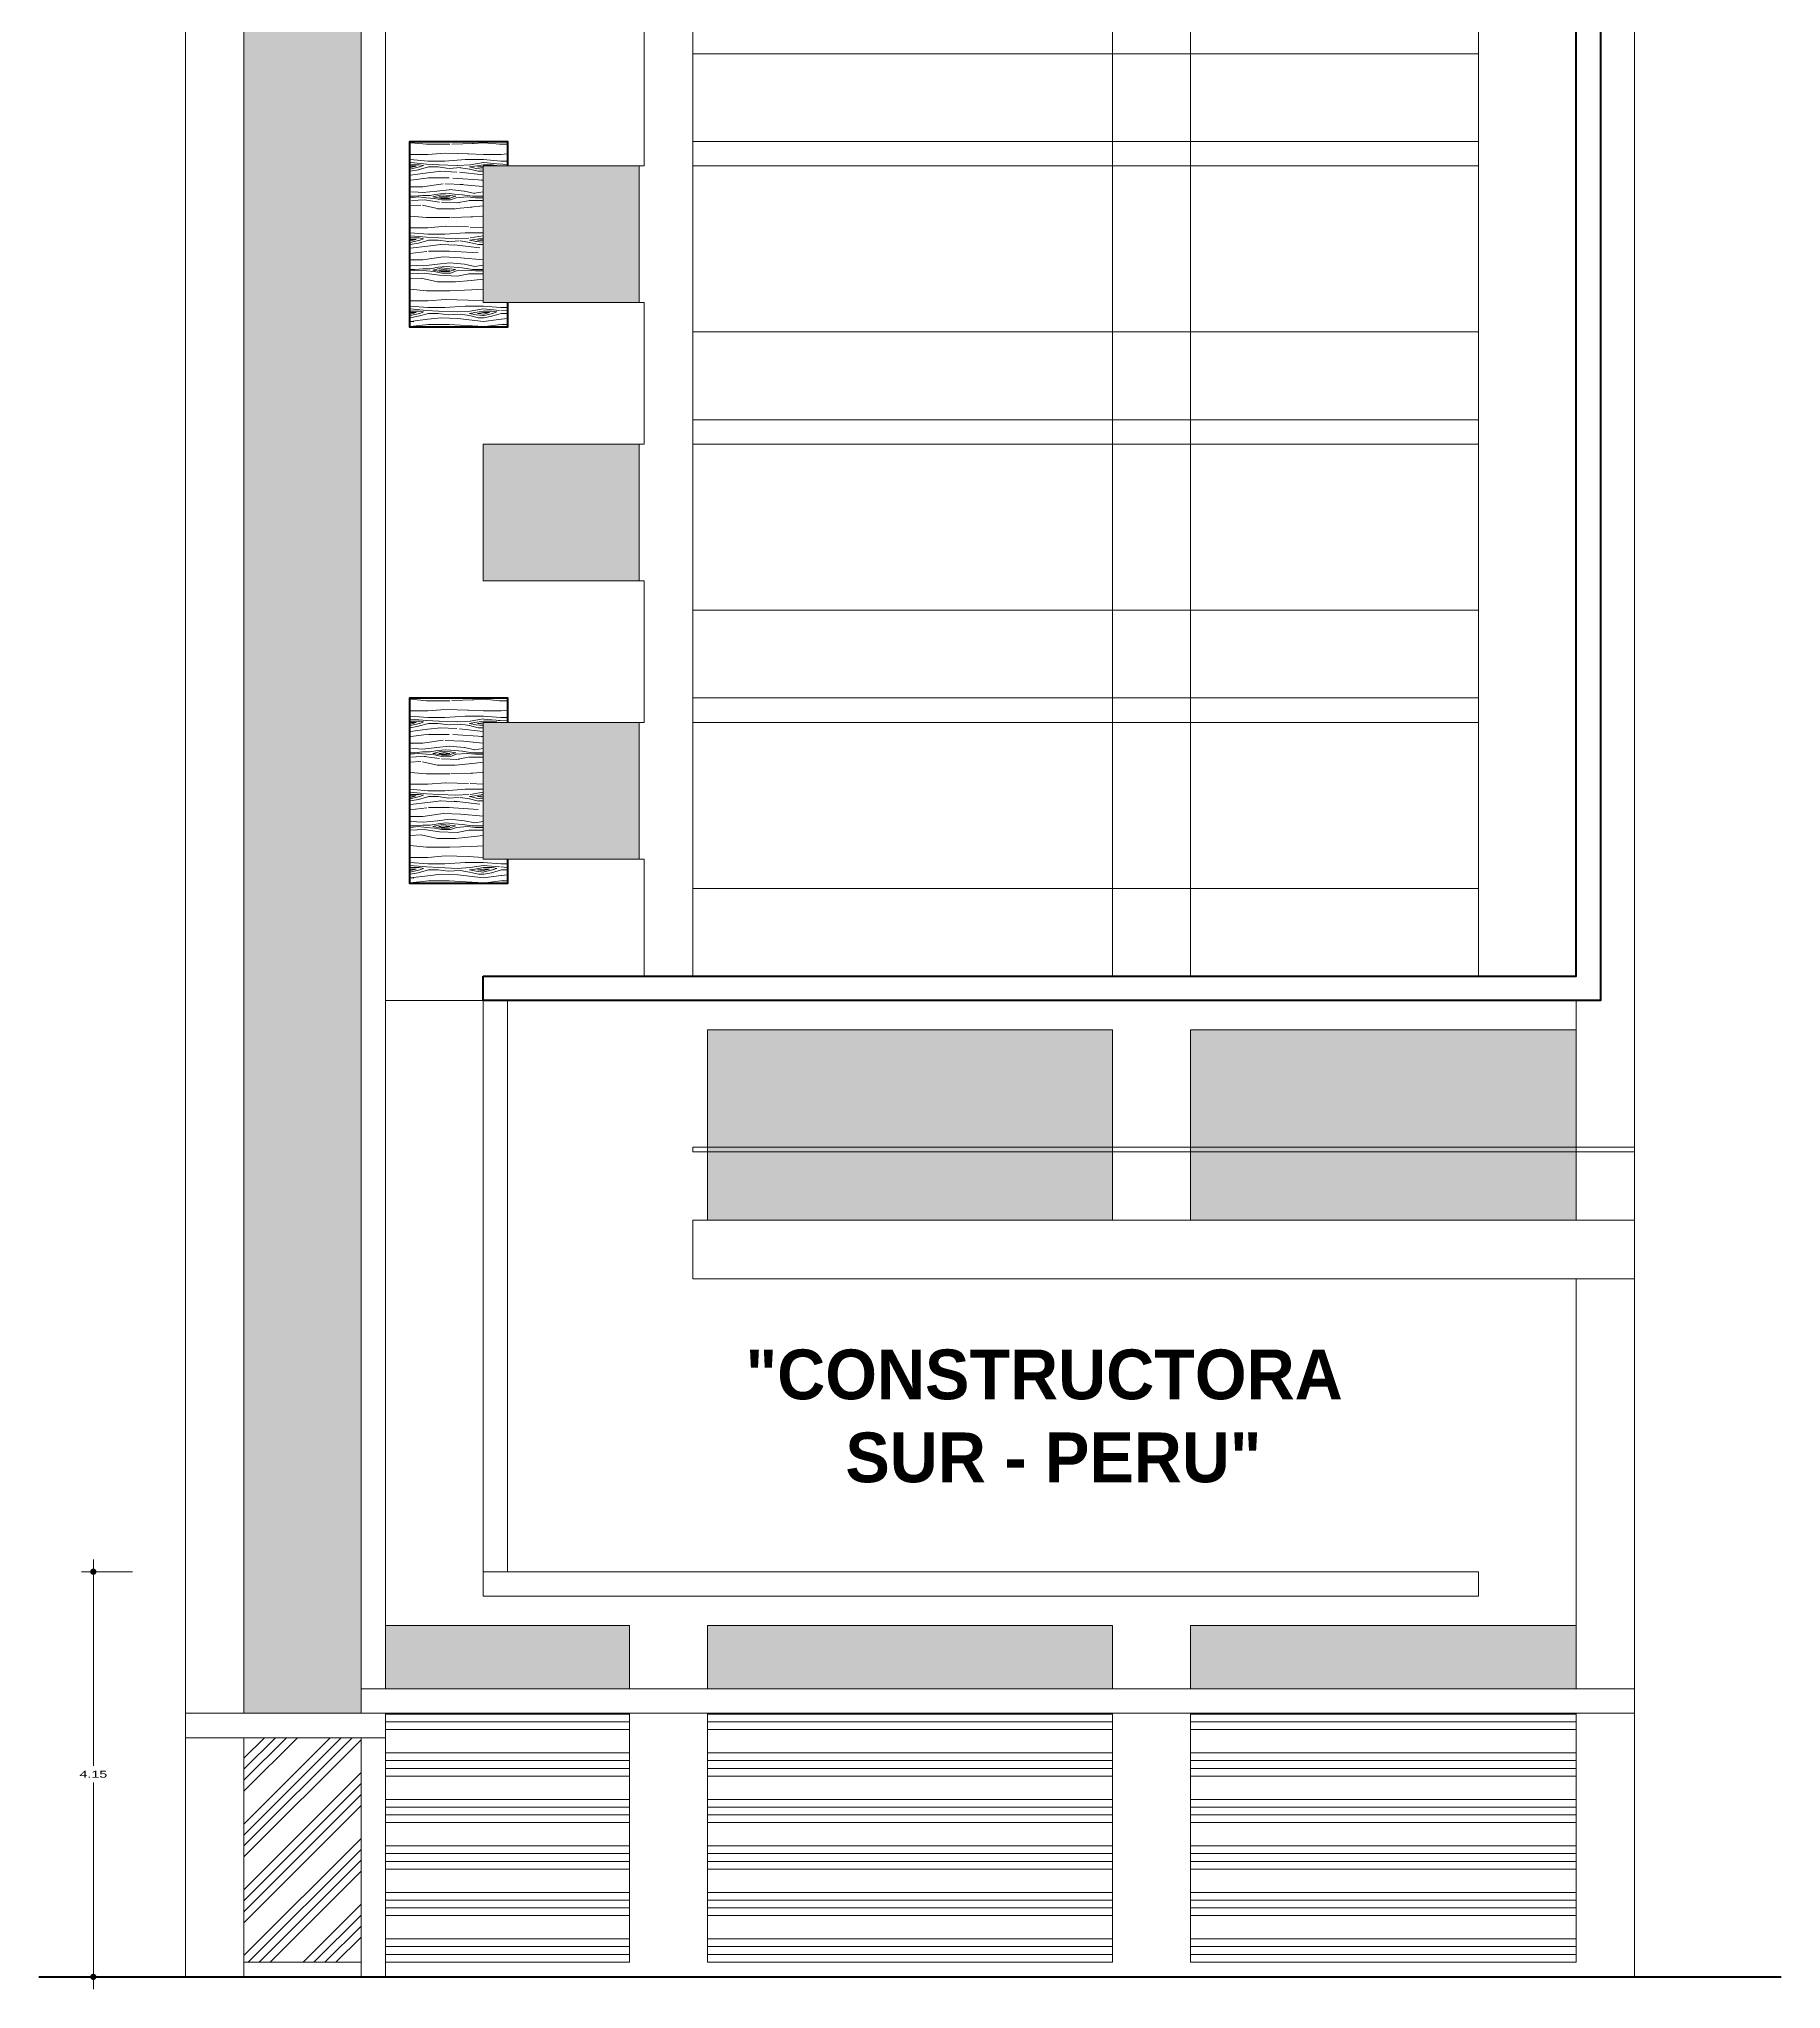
# Model space of a CAD drawing. Header units: millimetres. Extents: x 2325 to 2353, y 1262 to 1382.
# Drawn here: x 2325.27 to 2343.12, y 1262.2 to 1282.17 of the extents above; entities that cross this region are included whole.
import ezdxf

# ---------------------------------------------------------------- set-up
doc = ezdxf.new("R2010")
doc.units = ezdxf.units.MM
doc.linetypes.add('CONTINUA', pattern=[0])
doc.layers.get('Defpoints').update_dxf_attribs({"lineweight": 0})
for name, color, linetype, lineweight in [('cotas', 7, 'Continuous', 0), ('muro alto', 42, 'Continuous', 53), ('PLUMA  01', 255, 'Continuous', 9), ('pluma 01', 7, 'Continuous', 9)]:
    doc.layers.add(name, color=color, linetype=linetype, lineweight=lineweight)
doc.styles.add('Roberto', font='swissel.ttf', dxfattribs={"width": 1.5})
doc.styles.get("Standard").update_dxf_attribs({"font": 'arial.ttf'})
doc.dimstyles.new('ejes cortos', dxfattribs={"dimscale": 0, "dimtxt": 0.07, "dimasz": 0.05, "dimexe": 0.12, "dimexo": 0.1, "dimgap": 0.05, "dimtad": 1, "dimtih": 1, "dimtoh": 1, "dimzin": 4, "dimdsep": 46, "dimtxsty": 'Roberto', "dimblk": 'ARROW', "dimcen": 0.05, "dimclrd": 7, "dimclre": 7, "dimclrt": 7, "dimaunit": 1, "dimadec": 3, "dimazin": 1, "dimtfac": 1, "dimtix": 1, "dimtofl": 0, "dimtmove": 0, "dimatfit": 3, "dimldrblk": 'ARROW', "dimfxl": 0.4, "dimfxlon": 1, "dimtolj": 1, "dimtzin": 4, "dimlwd": 5, "dimlwe": 0, "dimarcsym": 0})
pattern_1 = [(180, (2341.0241, 1262.4725), (-6e-17, -0.47625), []), (180, (2340.94474, 1262.55186), (-6e-17, -0.47625), []), (180, (2340.86537, 1262.63123), (-6e-17, -0.47625), []), (180, (2340.786, 1262.7106), (-6e-17, -0.47625), [])]

# ---------------------------------------------------------------- blocks, each defined once
blk = doc.blocks.new('ARROW')
at = {"layer": 'cotas', "ltscale": 0.5}
blk.add_line((2.5, 0), (-2.5, 0), dxfattribs=at)
at = {"layer": 'cotas', "const_width": 0.635}
blk.add_lwpolyline([(-0.32, 0, 1), (0.32, 0, 1)], format="xyb", close=True, dxfattribs=at)
blk = doc.blocks.new('*D85')
at = {"layer": 'Defpoints', "color": 0, "transparency": 16777216}
for p in [(2332.974, 1316.219), (2333.348, 1316.219), (2332.974, 1314.819), (2325.831, 1266.472), (2331.866, 1266.472), (2331.866, 1262.322)]:
    blk.add_point(p, dxfattribs=at)
at = {"layer": 'muro alto', "color": 7, "linetype": 'CONTINUA', "lineweight": 0, "transparency": 16777216}
for p, q in [((2326.231, 1266.472), (2325.711, 1266.472)), ((2326.231, 1262.322), (2325.711, 1262.322))]:
    blk.add_line(p, q, dxfattribs=at)
at = {"layer": 'muro alto', "color": 7, "linetype": 'CONTINUA', "lineweight": 5, "transparency": 16777216}
for p, q in [((2325.831, 1266.422), (2325.831, 1264.483)), ((2325.831, 1262.372), (2325.831, 1264.312))]:
    blk.add_line(p, q, dxfattribs=at)
at = {"layer": 'PLUMA  01', "color": 7, "linetype": 'CONTINUA', "lineweight": 0, "transparency": 16777216}
for p, q in [((2333.074, 1316.219), (2333.468, 1316.219)), ((2333.074, 1314.819), (2333.468, 1314.819))]:
    blk.add_line(p, q, dxfattribs=at)
at = {"layer": 'PLUMA  01', "color": 7, "linetype": 'CONTINUA', "lineweight": 5, "transparency": 16777216}
for p, q in [((2333.348, 1316.169), (2333.348, 1315.605)), ((2333.348, 1314.869), (2333.348, 1315.433))]:
    blk.add_line(p, q, dxfattribs=at)
at = {"layer": 'muro alto', "color": 7, "lineweight": 5, "transparency": 16777216, "xscale": 0.05, "yscale": 0.05, "zscale": 0.05}
for p, rotation in [((2325.831, 1266.472), 90), ((2325.831, 1262.322), 270)]:
    blk.add_blockref('ARROW', p, dxfattribs=dict(at, rotation=rotation))
at = {"layer": 'PLUMA  01', "color": 7, "lineweight": 5, "transparency": 16777216, "xscale": 0.05, "yscale": 0.05, "zscale": 0.05}
for p, rotation in [((2333.348, 1316.219), 90), ((2333.348, 1314.819), 270)]:
    blk.add_blockref('ARROW', p, dxfattribs=dict(at, rotation=rotation))
at = {"layer": 'muro alto', "color": 7, "transparency": 16777216, "insert": (2325.831, 1264.397), "char_height": 0.07, "attachment_point": 5, "style": 'Roberto'}
blk.add_mtext('\\A1;4.15', dxfattribs=at)
at = {"layer": 'PLUMA  01', "color": 7, "transparency": 16777216, "insert": (2333.348, 1315.519), "char_height": 0.07, "attachment_point": 5, "style": 'Roberto'}
blk.add_mtext('\\A1;1.40', dxfattribs=at)

msp = doc.modelspace()

# ---------------------------------------------------------------- hatches: boundary and pattern name
at = {"layer": 'pluma 01'}
h = msp.add_hatch(color=256, dxfattribs=at)
h.dxf.hatch_style = 1
h.set_gradient(color1=(39, 118, 187), color2=(173, 221, 247), rotation=45, name='INVCYLINDER')
h.paths.add_polyline_path([(2328.574, 1291.972), (2327.374, 1291.972), (2327.374, 1265.022), (2328.574, 1265.022)])
h = msp.add_hatch(dxfattribs=at)
h.set_pattern_fill('WOOD7', color=34, scale=0.75, pattern_type=2)
h.set_pattern_definition([(349.695, (2329.30662, 1279.79998), (4.5000007, -0.7499962), [0.08385, -8.3014]), (0, (2329.3891, 1279.785), (0.75, 0.75), [0.0825, -0.6675]), (18.435, (2329.47162, 1279.78498), (1.5, 0.75), [0.07115, -2.30056]), (172.875, (2329.53912, 1279.80748), (5.25, -0.749999), [0.06047, -5.98623]), (174.8056, (2329.47912, 1279.81498), (7.5000005, -0.7499964), [0.08284, -8.20118]), (194.036, (2329.39662, 1279.82248), (-2.25, -0.749999), [0.09277, -2.99956]), (9.462, (2329.36662, 1279.79998), (3.750001, 0.749999), [0.04562, -4.51645]), (353.66, (2329.41162, 1279.80748), (-5.9999996, 0.750001), [0.067915, -6.72362]), (185.7106, (2329.47912, 1279.79998), (-6.7499996, -0.750001), [0.075374, -7.46203]), (168.69, (2329.40412, 1279.79248), (3, -0.749998), [0.03824, -3.78602]), (354.8056, (2329.23912, 1279.79248), (-7.5000005, 0.7499964), [0.08284, -8.20118]), (348.69, (2329.32162, 1279.78498), (-3, 0.749998), [0.07648, -3.74778]), (0, (2329.3966, 1279.77), (0.75, 0.75), [0.09, -0.66]), (20.556, (2329.48662, 1279.76998), (3.7500014, 1.499997), [0.06408, -6.34392]), (3.814, (2329.54662, 1279.79248), (10.4999995, 0.7500046), [0.11275, -11.162222]), (354.8056, (2329.65912, 1279.79998), (-7.5000005, 0.7499964), [0.08284, -8.20118]), (0, (2329.7416, 1279.7925), (0.75, 0.75), [0.0825, -0.6675]), (5.1944, (2329.07412, 1279.79248), (7.5000005, 0.7499964), [0.08284, -8.20118]), (354.8056, (2329.15662, 1279.79998), (-7.5000005, 0.7499964), [0.08284, -8.20118]), (0, (2329.0741, 1279.8075), (0.75, 0.75), [0.045, -0.705]), (5.1944, (2329.11912, 1279.80748), (7.5000005, 0.7499964), [0.08284, -8.20118]), (0, (2329.2016, 1279.815), (0.75, 0.75), [0.075, -0.675]), (10.305, (2329.27662, 1279.81498), (-4.5000007, -0.7499962), [0.08385, -8.3014]), (5.1944, (2329.35912, 1279.82998), (7.5000005, 0.7499964), [0.08284, -8.20118]), (354.8056, (2329.44162, 1279.83748), (-7.5000005, 0.7499964), [0.08284, -8.20118]), (354.8056, (2329.52412, 1279.82998), (-7.5000005, 0.7499964), [0.08284, -8.20118]), (351.87, (2329.60662, 1279.82248), (-4.5, 0.7499995), [0.106066, -5.197235]), (0, (2329.7116, 1279.8075), (0.75, 0.75), [0.1125, -0.6375]), (347.471, (2329.68162, 1279.35748), (3.7500002, -0.7499997), [0.069146, -6.84551]), (354.2894, (2329.74912, 1279.34248), (-6.7499996, 0.750001), [0.075374, -7.46203]), (8.13, (2329.68162, 1279.35748), (4.5, 0.7499995), [0.05303, -5.25027]), (9.462, (2329.73412, 1279.36498), (3.7500006, 0.749999), [0.09124, -4.47083]), (0, (2329.0741, 1279.38), (0.75, 0.75), [0.09, -0.66]), (350.538, (2329.16412, 1279.37998), (-3.7500006, 0.7499986), [0.04562, -4.51645]), (201.801, (2329.20912, 1279.37248), (2.25, 0.75), [0.04039, -3.998485]), (192.9946, (2329.17162, 1279.35748), (6.7500006, 1.4999982), [0.100063, -9.906185]), (352.875, (2329.76412, 1279.35748), (-5.2500003, 0.7499987), [0.06047, -5.986226]), (7.125, (2329.76412, 1279.35748), (5.2500003, 0.7499987), [0.06047, -5.986226]), (0, (2329.0741, 1279.365), (0.75, 0.75), [0.06, -0.69]), (194.036, (2329.13412, 1279.36498), (-2.25, -0.749999), [0.06185, -3.03048]), (356.6335, (2329.23912, 1279.38748), (-11.9999995, 0.7500082), [0.12772, -12.64432]), (357.7094, (2329.36662, 1279.37998), (-18.0000001, 0.7499968), [0.18765, -18.577344]), (3.1798, (2329.55412, 1279.37248), (12.7500004, 0.7499933), [0.13521, -13.38561]), (9.462, (2329.68912, 1279.37998), (3.7500006, 0.749999), [0.13686, -4.42521]), (10.3048, (2329.07412, 1279.31248), (-4.5000007, -0.7499962), [0.08385, -8.3014]), (15.9454, (2329.15662, 1279.32748), (-3, -0.75), [0.1092, -5.35088]), (0, (2329.2616, 1279.3575), (0.75, 0.75), [0.0975, -0.6525]), (351.87, (2329.35912, 1279.35748), (-4.5, 0.7499995), [0.106066, -5.197235]), (3.5763, (2329.46412, 1279.34248), (11.2500005, 0.749993), [0.120234, -11.90318]), (351.2538, (2329.58412, 1279.34998), (5.2499995, -0.7500031), [0.098647, -9.766063]), (345.964, (2329.68162, 1279.33498), (-2.25, 0.749999), [0.09277, -2.99956]), (0, (2329.7716, 1279.3125), (0.75, 0.75), [0.0525, -0.6975]), (174.8056, (2329.23912, 1279.38748), (7.5000005, -0.7499964), [0.16568, -8.11834]), (355.2364, (2329.07412, 1279.43248), (-8.2500007, 0.7499936), [0.180624, -8.85057]), (0, (2329.2541, 1279.4175), (0.75, 0.75), [0.1725, -0.5775]), (4.0856, (2329.42662, 1279.41748), (9.7500001, 0.7499971), [0.210535, -10.316216]), (0, (2329.6366, 1279.4325), (0.75, 0.75), [0.1875, -0.5625]), (7.125, (2329.07412, 1279.27498), (5.2500003, 0.7499987), [0.1814, -5.86529]), (6.34, (2329.25412, 1279.29748), (5.9999996, 0.7500012), [0.13583, -6.65571]), (357.5104, (2329.38912, 1279.31248), (-16.4999996, 0.7500134), [0.172663, -17.093634]), (353.4802, (2329.561619, 1279.30498), (-19.49999984, 2.24999964), [0.264208, -26.156664]), (3.0128, (2329.07412, 1279.76248), (13.5, 0.7500031), [0.142697, -14.127026]), (351.87, (2329.21662, 1279.76998), (-4.5, 0.7499995), [0.1591, -5.1442]), (357.614, (2329.37412, 1279.74748), (-17.2500004, 0.7499871), [0.180156, -17.835462]), (10.6197, (2329.55412, 1279.73998), (-8.2499988, -1.500006), [0.12209, -12.087024]), (0, (2329.6741, 1279.7625), (0.75, 0.75), [0.15, -0.6]), (356.8202, (2329.07412, 1279.85248), (-12.7500004, 0.7499933), [0.13521, -13.38561]), (6.009, (2329.20912, 1279.84498), (-7.4999998, -0.7499995), [0.143288, -14.185442]), (6.7098, (2329.35162, 1279.85998), (-6.7500007, -0.7499954), [0.12838, -12.709552]), (354.2894, (2329.47912, 1279.87498), (-6.7499996, 0.750001), [0.15075, -7.38666]), (347.905, (2329.62912, 1279.85998), (-6.749999, 1.500005), [0.107384, -10.63098]), (9.462, (2329.73412, 1279.83748), (3.750001, 0.749999), [0.09124, -4.47083]), (3.814, (2329.07412, 1279.70998), (10.4999995, 0.7500046), [0.11275, -11.162222]), (347.1957, (2329.18662, 1279.71748), (-9.7499984, 2.25000554), [0.169207, -16.751563]), (0, (2329.3516, 1279.68), (0.75, 0.75), [0.1875, -0.5625]), (5.4403, (2329.53912, 1279.67998), (-8.2500002, -0.749995), [0.158213, -15.663055]), (6.7098, (2329.69662, 1279.69498), (-6.7500007, -0.7499954), [0.12838, -12.709552]), (0, (2329.0741, 1279.905), (0.75, 0.75), [0.1275, -0.6225]), (8.13, (2329.20162, 1279.90498), (4.5, 0.7499995), [0.21213, -5.09117]), (357.614, (2329.41162, 1279.93498), (-17.2500004, 0.7499871), [0.180156, -17.835462]), (354.4725, (2329.591619, 1279.92748), (15.7500013, -1.49998903), [0.233586, -23.125031]), (6.8428, (2329.074119, 1279.22248), (-12.74999952, -1.500006), [0.188845, -18.695672]), (0, (2329.2616, 1279.245), (0.75, 0.75), [0.21, -0.54]), (356.3478, (2329.471619, 1279.244981), (-23.25000071, 1.49999047), [0.353217, -34.968518]), (0, (2329.0741, 1279.485), (0.75, 0.75), [0.18, -0.57]), (4.7636, (2329.25412, 1279.48498), (8.2500007, 0.7499936), [0.180624, -8.85057]), (358.1524, (2329.434119, 1279.49998), (-22.50000035, 0.74999575), [0.23262, -23.029473]), (357.2737, (2329.66662, 1279.49248), (-15.0000002, 0.749997), [0.15768, -15.61017]), (354.8056, (2329.07412, 1279.60498), (-7.5000005, 0.7499964), [0.16568, -8.11834]), (0, (2329.2391, 1279.59), (0.75, 0.75), [0.24, -0.51]), (1.9092, (2329.479119, 1279.58998), (21.74999927, 0.75001818), [0.225125, -22.287371]), (3.5763, (2329.70412, 1279.59748), (11.2500005, 0.749993), [0.120234, -11.90318])])
h.paths.add_polyline_path([(2329.824, 1280.872), (2330.074, 1280.872), (2330.074, 1281.122), (2329.074, 1281.122), (2329.074, 1279.222), (2330.074, 1279.222), (2330.074, 1279.472), (2329.824, 1279.472)])
h = msp.add_hatch(color=256, dxfattribs=at)
h.dxf.hatch_style = 1
h.set_gradient(color1=(39, 118, 187), color2=(173, 221, 247), rotation=45, name='INVCYLINDER')
h.paths.add_polyline_path([(2331.424, 1280.872), (2329.824, 1280.872), (2329.824, 1279.472), (2331.424, 1279.472)])
h = msp.add_hatch(color=256, dxfattribs=at)
h.dxf.hatch_style = 1
h.set_gradient(color1=(39, 118, 187), color2=(173, 221, 247), rotation=45, name='INVCYLINDER')
h.paths.add_polyline_path([(2331.424, 1278.022), (2329.824, 1278.022), (2329.824, 1276.622), (2331.424, 1276.622)])
h = msp.add_hatch(dxfattribs=at)
h.set_pattern_fill('WOOD7', color=34, scale=0.75, pattern_type=2)
h.set_pattern_definition([(349.695, (2329.30662, 1274.09998), (4.5000007, -0.7499962), [0.08385, -8.3014]), (0, (2329.3891, 1274.085), (0.75, 0.75), [0.0825, -0.6675]), (18.435, (2329.47162, 1274.08498), (1.5, 0.75), [0.07115, -2.30056]), (172.875, (2329.53912, 1274.10748), (5.25, -0.749999), [0.06047, -5.98623]), (174.8056, (2329.47912, 1274.11498), (7.5000005, -0.7499964), [0.08284, -8.20118]), (194.036, (2329.39662, 1274.12248), (-2.25, -0.749999), [0.09277, -2.99956]), (9.462, (2329.36662, 1274.09998), (3.750001, 0.749999), [0.04562, -4.51645]), (353.66, (2329.41162, 1274.10748), (-5.9999996, 0.750001), [0.067915, -6.72362]), (185.7106, (2329.47912, 1274.09998), (-6.7499996, -0.750001), [0.075374, -7.46203]), (168.69, (2329.40412, 1274.09248), (3, -0.749998), [0.03824, -3.78602]), (354.8056, (2329.23912, 1274.09248), (-7.5000005, 0.7499964), [0.08284, -8.20118]), (348.69, (2329.32162, 1274.08498), (-3, 0.749998), [0.07648, -3.74778]), (0, (2329.3966, 1274.07), (0.75, 0.75), [0.09, -0.66]), (20.556, (2329.48662, 1274.06998), (3.7500014, 1.499997), [0.06408, -6.34392]), (3.814, (2329.54662, 1274.09248), (10.4999995, 0.7500046), [0.11275, -11.162222]), (354.8056, (2329.65912, 1274.09998), (-7.5000005, 0.7499964), [0.08284, -8.20118]), (0, (2329.7416, 1274.0925), (0.75, 0.75), [0.0825, -0.6675]), (5.1944, (2329.07412, 1274.09248), (7.5000005, 0.7499964), [0.08284, -8.20118]), (354.8056, (2329.15662, 1274.09998), (-7.5000005, 0.7499964), [0.08284, -8.20118]), (0, (2329.0741, 1274.1075), (0.75, 0.75), [0.045, -0.705]), (5.1944, (2329.11912, 1274.10748), (7.5000005, 0.7499964), [0.08284, -8.20118]), (0, (2329.2016, 1274.115), (0.75, 0.75), [0.075, -0.675]), (10.305, (2329.27662, 1274.11498), (-4.5000007, -0.7499962), [0.08385, -8.3014]), (5.1944, (2329.35912, 1274.12998), (7.5000005, 0.7499964), [0.08284, -8.20118]), (354.8056, (2329.44162, 1274.13748), (-7.5000005, 0.7499964), [0.08284, -8.20118]), (354.8056, (2329.52412, 1274.12998), (-7.5000005, 0.7499964), [0.08284, -8.20118]), (351.87, (2329.60662, 1274.12248), (-4.5, 0.7499995), [0.106066, -5.197235]), (0, (2329.7116, 1274.1075), (0.75, 0.75), [0.1125, -0.6375]), (347.471, (2329.68162, 1273.65748), (3.7500002, -0.7499997), [0.069146, -6.84551]), (354.2894, (2329.74912, 1273.64248), (-6.7499996, 0.750001), [0.075374, -7.46203]), (8.13, (2329.68162, 1273.65748), (4.5, 0.7499995), [0.05303, -5.25027]), (9.462, (2329.73412, 1273.66498), (3.7500006, 0.749999), [0.09124, -4.47083]), (0, (2329.0741, 1273.68), (0.75, 0.75), [0.09, -0.66]), (350.538, (2329.16412, 1273.67998), (-3.7500006, 0.7499986), [0.04562, -4.51645]), (201.801, (2329.20912, 1273.67248), (2.25, 0.75), [0.04039, -3.998485]), (192.9946, (2329.17162, 1273.65748), (6.7500006, 1.4999982), [0.100063, -9.906185]), (352.875, (2329.76412, 1273.65748), (-5.2500003, 0.7499987), [0.06047, -5.986226]), (7.125, (2329.76412, 1273.65748), (5.2500003, 0.7499987), [0.06047, -5.986226]), (0, (2329.0741, 1273.665), (0.75, 0.75), [0.06, -0.69]), (194.036, (2329.13412, 1273.66498), (-2.25, -0.749999), [0.06185, -3.03048]), (356.6335, (2329.23912, 1273.68748), (-11.9999995, 0.7500082), [0.12772, -12.64432]), (357.7094, (2329.36662, 1273.67998), (-18.0000001, 0.7499968), [0.18765, -18.577344]), (3.1798, (2329.55412, 1273.67248), (12.7500004, 0.7499933), [0.13521, -13.38561]), (9.462, (2329.68912, 1273.67998), (3.7500006, 0.749999), [0.13686, -4.42521]), (10.3048, (2329.07412, 1273.61248), (-4.5000007, -0.7499962), [0.08385, -8.3014]), (15.9454, (2329.15662, 1273.62748), (-3, -0.75), [0.1092, -5.35088]), (0, (2329.2616, 1273.6575), (0.75, 0.75), [0.0975, -0.6525]), (351.87, (2329.35912, 1273.65748), (-4.5, 0.7499995), [0.106066, -5.197235]), (3.5763, (2329.46412, 1273.64248), (11.2500005, 0.749993), [0.120234, -11.90318]), (351.2538, (2329.58412, 1273.64998), (5.2499995, -0.7500031), [0.098647, -9.766063]), (345.964, (2329.68162, 1273.63498), (-2.25, 0.749999), [0.09277, -2.99956]), (0, (2329.7716, 1273.6125), (0.75, 0.75), [0.0525, -0.6975]), (174.8056, (2329.23912, 1273.68748), (7.5000005, -0.7499964), [0.16568, -8.11834]), (355.2364, (2329.07412, 1273.73248), (-8.2500007, 0.7499936), [0.180624, -8.85057]), (0, (2329.2541, 1273.7175), (0.75, 0.75), [0.1725, -0.5775]), (4.0856, (2329.42662, 1273.71748), (9.7500001, 0.7499971), [0.210535, -10.316216]), (0, (2329.6366, 1273.7325), (0.75, 0.75), [0.1875, -0.5625]), (7.125, (2329.07412, 1273.57498), (5.2500003, 0.7499987), [0.1814, -5.86529]), (6.34, (2329.25412, 1273.59748), (5.9999996, 0.7500012), [0.13583, -6.65571]), (357.5104, (2329.38912, 1273.61248), (-16.4999996, 0.7500134), [0.172663, -17.093634]), (353.4802, (2329.561619, 1273.60498), (-19.49999984, 2.24999964), [0.264209, -26.156664]), (3.0128, (2329.07412, 1274.06248), (13.5, 0.7500031), [0.142697, -14.127026]), (351.87, (2329.21662, 1274.06998), (-4.5, 0.7499995), [0.1591, -5.1442]), (357.614, (2329.37412, 1274.04748), (-17.2500004, 0.7499871), [0.180156, -17.835462]), (10.6197, (2329.55412, 1274.03998), (-8.2499988, -1.500006), [0.12209, -12.087024]), (0, (2329.6741, 1274.0625), (0.75, 0.75), [0.15, -0.6]), (356.8202, (2329.07412, 1274.15248), (-12.7500004, 0.7499933), [0.13521, -13.38561]), (6.009, (2329.20912, 1274.14498), (-7.4999998, -0.7499995), [0.143288, -14.185442]), (6.7098, (2329.35162, 1274.15998), (-6.7500007, -0.7499954), [0.12838, -12.709552]), (354.2894, (2329.47912, 1274.17498), (-6.7499996, 0.750001), [0.15075, -7.38666]), (347.905, (2329.62912, 1274.15998), (-6.749999, 1.500005), [0.107384, -10.63098]), (9.462, (2329.73412, 1274.13748), (3.750001, 0.749999), [0.09124, -4.47083]), (3.814, (2329.07412, 1274.00998), (10.4999995, 0.7500046), [0.11275, -11.162222]), (347.1957, (2329.18662, 1274.01748), (-9.7499984, 2.25000554), [0.169208, -16.751563]), (0, (2329.3516, 1273.98), (0.75, 0.75), [0.1875, -0.5625]), (5.4403, (2329.53912, 1273.97998), (-8.2500002, -0.749995), [0.158213, -15.663055]), (6.7098, (2329.69662, 1273.99498), (-6.7500007, -0.7499954), [0.12838, -12.709552]), (0, (2329.0741, 1274.205), (0.75, 0.75), [0.1275, -0.6225]), (8.13, (2329.20162, 1274.20498), (4.5, 0.7499995), [0.21213, -5.09117]), (357.614, (2329.41162, 1274.23498), (-17.2500004, 0.7499871), [0.180156, -17.835462]), (354.4725, (2329.591619, 1274.22748), (15.7500013, -1.49998903), [0.233586, -23.125031]), (6.8428, (2329.074119, 1273.52248), (-12.74999952, -1.500006), [0.188845, -18.695672]), (0, (2329.2616, 1273.545), (0.75, 0.75), [0.21, -0.54]), (356.3478, (2329.471619, 1273.544981), (-23.25000071, 1.49999047), [0.353217, -34.968518]), (0, (2329.0741, 1273.785), (0.75, 0.75), [0.18, -0.57]), (4.7636, (2329.25412, 1273.78498), (8.2500007, 0.7499936), [0.180624, -8.85057]), (358.1524, (2329.434119, 1273.79998), (-22.50000035, 0.74999575), [0.23262, -23.029473]), (357.2737, (2329.66662, 1273.79248), (-15.0000002, 0.749997), [0.15768, -15.61017]), (354.8056, (2329.07412, 1273.90498), (-7.5000005, 0.7499964), [0.16568, -8.11834]), (0, (2329.2391, 1273.89), (0.75, 0.75), [0.24, -0.51]), (1.9092, (2329.479119, 1273.88998), (21.74999927, 0.75001818), [0.225125, -22.287371]), (3.5763, (2329.70412, 1273.89748), (11.2500005, 0.749993), [0.120234, -11.90318])])
h.paths.add_polyline_path([(2329.824, 1275.172), (2330.074, 1275.172), (2330.074, 1275.422), (2329.074, 1275.422), (2329.074, 1273.522), (2330.074, 1273.522), (2330.074, 1273.772), (2329.824, 1273.772)])
h = msp.add_hatch(color=256, dxfattribs=at)
h.dxf.hatch_style = 1
h.set_gradient(color1=(39, 118, 187), color2=(173, 221, 247), rotation=45, name='INVCYLINDER')
h.paths.add_polyline_path([(2331.424, 1275.172), (2329.824, 1275.172), (2329.824, 1273.772), (2331.424, 1273.772)])
h = msp.add_hatch(color=256, dxfattribs=at)
h.dxf.hatch_style = 1
h.set_gradient(color1=(39, 118, 187), color2=(173, 221, 247), rotation=45, name='INVCYLINDER')
h.paths.add_polyline_path([(2336.274, 1272.022), (2332.124, 1272.022), (2332.124, 1270.072), (2336.274, 1270.072)])
h = msp.add_hatch(color=256, dxfattribs=at)
h.dxf.hatch_style = 1
h.set_gradient(color1=(39, 118, 187), color2=(173, 221, 247), rotation=45, name='INVCYLINDER')
h.paths.add_polyline_path([(2341.024, 1272.022), (2337.074, 1272.022), (2337.074, 1270.072), (2341.024, 1270.072)])
h = msp.add_hatch(color=256, dxfattribs=at)
h.dxf.hatch_style = 1
h.set_gradient(color1=(39, 118, 187), color2=(173, 221, 247), rotation=45, name='INVCYLINDER')
h.paths.add_polyline_path([(2331.324, 1265.272), (2331.324, 1265.922), (2328.824, 1265.922), (2328.824, 1265.272)])
h.paths.add_polyline_path([(2336.274, 1265.272), (2336.274, 1265.922), (2332.124, 1265.922), (2332.124, 1265.272)])
h.paths.add_polyline_path([(2341.024, 1265.272), (2341.024, 1265.922), (2337.074, 1265.922), (2337.074, 1265.272)])
h = msp.add_hatch(dxfattribs=at)
h.set_pattern_fill('ANSI34', color=256, scale=0.025, angle=135)
h.set_pattern_definition(pattern_1)
h.paths.add_polyline_path([(2331.324, 1265.022), (2328.824, 1265.022), (2328.824, 1262.472), (2331.324, 1262.472)])
h = msp.add_hatch(dxfattribs=at)
h.set_pattern_fill('ANSI34', color=256, scale=0.025, angle=135)
h.set_pattern_definition([(180, (2336.2741, 1262.4725), (-6e-17, -0.47625), []), (180, (2336.19474, 1262.55186), (-6e-17, -0.47625), []), (180, (2336.11537, 1262.63123), (-6e-17, -0.47625), []), (180, (2336.036, 1262.7106), (-6e-17, -0.47625), [])])
h.paths.add_polyline_path([(2336.274, 1265.022), (2332.124, 1265.022), (2332.124, 1262.472), (2336.274, 1262.472)])
h = msp.add_hatch(dxfattribs=at)
h.set_pattern_fill('ANSI34', color=256, scale=0.025, angle=135)
h.set_pattern_definition(pattern_1)
h.paths.add_polyline_path([(2341.024, 1265.022), (2337.074, 1265.022), (2337.074, 1262.472), (2341.024, 1262.472)])
h = msp.add_hatch(dxfattribs=at)
h.set_pattern_fill('ANSI34', color=256, scale=0.025)
h.paths.add_polyline_path([(2328.574, 1264.772), (2327.374, 1264.772), (2327.374, 1262.472), (2328.574, 1262.472)])

# ---------------------------------------------------------------- linework, layer by layer
at = {"layer": 'PLUMA  01'}
msp.add_line((2340.024, 1292.272), (2340.024, 1272.572), dxfattribs=at)
at = {"layer": 'pluma 01'}
for p, q in [((2326.774, 1262.322), (2326.774, 1293.722)), ((2331.974, 1272.572), (2331.974, 1293.722)), ((2341.624, 1262.322), (2341.624, 1293.722)), ((2336.274, 1272.572), (2336.274, 1292.522)), ((2337.074, 1272.572), (2337.074, 1292.522)), ((2328.824, 1272.322), (2328.824, 1292.272)), ((2327.374, 1265.022), (2327.374, 1291.972)), ((2328.574, 1265.022), (2328.574, 1291.972)), ((2331.474, 1280.872), (2331.474, 1282.322)), ((2340.024, 1282.022), (2331.974, 1282.022)), ((2340.024, 1281.122), (2331.974, 1281.122)), ((2331.424, 1279.472), (2331.424, 1280.872)), ((2340.024, 1280.872), (2331.974, 1280.872)), ((2331.474, 1278.022), (2331.474, 1279.472)), ((2340.024, 1279.172), (2331.974, 1279.172)), ((2340.024, 1278.272), (2331.974, 1278.272)), ((2331.424, 1276.622), (2331.424, 1278.022)), ((2340.024, 1278.022), (2331.974, 1278.022)), ((2331.474, 1275.172), (2331.474, 1276.622)), ((2340.024, 1276.322), (2331.974, 1276.322)), ((2340.024, 1275.422), (2331.974, 1275.422)), ((2331.424, 1273.772), (2331.424, 1275.172)), ((2340.024, 1275.172), (2331.974, 1275.172)), ((2331.474, 1272.572), (2331.474, 1273.772)), ((2340.024, 1273.472), (2331.974, 1273.472)), ((2329.824, 1272.322), (2328.824, 1272.322)), ((2328.824, 1272.322), (2328.824, 1265.922)), ((2329.824, 1266.222), (2329.824, 1272.322)), ((2330.074, 1266.472), (2330.074, 1272.322)), ((2341.024, 1272.022), (2341.024, 1272.322)), ((2332.124, 1270.072), (2332.124, 1272.022)), ((2336.274, 1272.022), (2332.124, 1272.022)), ((2336.274, 1270.072), (2336.274, 1272.022)), ((2337.074, 1270.072), (2337.074, 1272.022)), ((2341.024, 1272.022), (2337.074, 1272.022)), ((2341.024, 1270.072), (2341.024, 1272.022)), ((2341.624, 1270.072), (2331.974, 1270.072)), ((2331.974, 1269.472), (2331.974, 1270.072)), ((2341.624, 1269.472), (2331.974, 1269.472)), ((2341.024, 1265.272), (2341.024, 1269.472)), ((2340.024, 1266.472), (2329.824, 1266.472)), ((2340.024, 1266.222), (2340.024, 1266.472)), ((2340.024, 1266.222), (2329.824, 1266.222)), ((2328.824, 1265.272), (2328.824, 1265.922)), ((2331.324, 1265.922), (2328.824, 1265.922)), ((2331.324, 1265.272), (2331.324, 1265.922)), ((2332.124, 1265.272), (2332.124, 1265.922)), ((2336.274, 1265.922), (2332.124, 1265.922)), ((2336.274, 1265.272), (2336.274, 1265.922)), ((2341.024, 1265.922), (2337.074, 1265.922)), ((2337.074, 1265.272), (2337.074, 1265.922)), ((2328.574, 1265.272), (2341.624, 1265.272)), ((2326.774, 1265.022), (2328.824, 1265.022)), ((2328.824, 1262.322), (2328.824, 1265.022)), ((2328.824, 1265.022), (2341.624, 1265.022)), ((2331.324, 1262.472), (2331.324, 1265.022)), ((2332.124, 1262.472), (2332.124, 1265.022)), ((2336.274, 1262.472), (2336.274, 1265.022)), ((2337.074, 1262.472), (2337.074, 1265.022)), ((2341.024, 1262.472), (2341.024, 1265.022)), ((2326.774, 1264.772), (2328.824, 1264.772)), ((2327.374, 1262.322), (2327.374, 1264.772)), ((2328.574, 1262.322), (2328.574, 1264.772)), ((2327.374, 1262.472), (2328.574, 1262.472)), ((2328.824, 1262.472), (2331.324, 1262.472)), ((2332.124, 1262.472), (2336.274, 1262.472)), ((2337.074, 1262.472), (2341.024, 1262.472))]:
    msp.add_line(p, q, dxfattribs=at)
at = {"layer": 'pluma 01', "lineweight": 60}
msp.add_line((2325.274, 1262.322), (2343.124, 1262.322), dxfattribs=at)
at = {"layer": 'pluma 01', "lineweight": 50}
msp.add_lwpolyline([(2329.824, 1272.572), (2341.024, 1272.572), (2341.024, 1295.122), (2335.074, 1295.122), (2335.074, 1295.372), (2341.274, 1295.372), (2341.274, 1272.322), (2329.824, 1272.322)], close=True, dxfattribs=at)
at = {"layer": 'pluma 01', "lineweight": 40}
for points in [[(2330.074, 1279.472), (2330.074, 1279.222), (2329.074, 1279.222), (2329.074, 1281.122), (2330.074, 1281.122), (2330.074, 1280.872)], [(2330.074, 1273.772), (2330.074, 1273.522), (2329.074, 1273.522), (2329.074, 1275.422), (2330.074, 1275.422), (2330.074, 1275.172)]]:
    msp.add_lwpolyline(points, dxfattribs=at)
at = {"layer": 'pluma 01'}
for points in [[(2331.474, 1279.472), (2329.824, 1279.472), (2329.824, 1280.872), (2331.474, 1280.872)], [(2331.474, 1276.622), (2329.824, 1276.622), (2329.824, 1278.022), (2331.474, 1278.022)], [(2331.474, 1273.772), (2329.824, 1273.772), (2329.824, 1275.172), (2331.474, 1275.172)]]:
    msp.add_lwpolyline(points, dxfattribs=at)
msp.add_lwpolyline([(2331.974, 1270.772), (2340.124, 1270.772), (2341.624, 1270.772), (2341.624, 1270.822), (2331.974, 1270.822)], close=True, dxfattribs=at)

# ---------------------------------------------------------------- texts
at = {"layer": 'pluma 01', "insert": (2331.106, 1268.748), "char_height": 0.50986, "attachment_point": 1}
msp.add_mtext_dynamic_manual_height_columns('\\pxqc;{\\fCopperplate Gothic Bold|b0|i0|c0|p34;"CONSTRUCTORA\\P SUR - PERU"}', width=8.93604, gutter_width=2.549, heights=[0], dxfattribs=at)

# ---------------------------------------------------------------- dimensions: what is measured, and where the dimension line sits
at = {"layer": 'muro alto'}
dim = msp.add_linear_dim(base=(2325.831, 1266.472), p1=(2331.866, 1262.322), p2=(2331.866, 1266.472), angle=90, dimstyle='ejes cortos', override={"dimscale": 1}, dxfattribs=at)
dim.commit()
dim.dimension.update_dxf_attribs({"geometry": '*D85', "text_midpoint": (2325.831, 1264.397)})
at = {"layer": 'PLUMA  01'}
dim = msp.add_linear_dim(base=(2333.348, 1316.219), p1=(2332.974, 1314.819), p2=(2332.974, 1316.219), angle=90, dimstyle='ejes cortos', override={"dimscale": 1}, dxfattribs=at)
dim.commit()
dim.dimension.update_dxf_attribs({"geometry": '*D85', "text_midpoint": (2333.348, 1315.519)})

doc.saveas('drawing.dxf')
